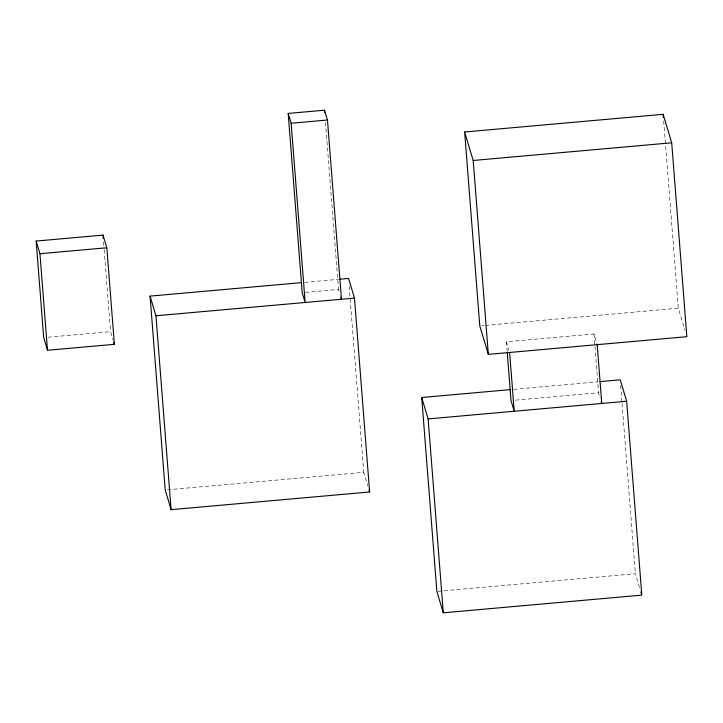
<?xml version="1.0" encoding="UTF-8"?>
<svg xmlns="http://www.w3.org/2000/svg" width="723" height="723" viewBox="0 0 723 723"><rect width="100%" height="100%" fill="white"/><g stroke="black" fill="none" stroke-linecap="round" stroke-linejoin="round"><path stroke-width="0.54" stroke-dasharray="3.62 2.71" d="M304.844 282.341L338.491 279.34M305.504 292.363L338.527 289.426L339.711 293.357M48.152 337.207L110.565 331.658L113.104 340.09M482.033 325.684L484.274 325.486M485.395 325.386L678.31 308.206L684.952 330.357M507.194 351.74L506.416 341.753L593.972 333.963L596.864 343.597M513.682 389.317L597.804 381.825M515.499 400.144L598.572 392.752L600.171 398.102M167.456 489.805L363.732 472.336L367.763 485.775M437.984 591.297L635.381 573.719L639.882 588.712M506.416 341.753L508.983 350.321M663.687 121.039L678.31 308.206M620.668 385.431L621.988 402.25M622.069 403.371L635.381 573.719M593.972 333.963L598.572 392.752M349.191 286.29L363.732 472.336M325.486 122.512L338.527 289.426M103.552 241.853L104.076 248.585M104.166 249.706L110.565 331.658"/><path stroke-width="1.08" d="M288.197 113.43L291.152 123.253L305.151 302.485L302.205 292.661L288.197 113.43L324.519 110.194L327.474 120.018L341.473 299.25L340.885 297.289M291.152 123.253L327.474 120.018M464.636 131.993L663.154 114.315L671.703 142.793L686.85 336.683L488.332 354.36L479.792 325.883L464.636 131.993L473.185 160.47L488.332 354.36M473.185 160.47L671.703 142.793M36.15 241.066L103.028 235.111L106.823 247.772L114.37 344.311L47.492 350.266L43.696 337.605L36.15 241.066L39.946 253.719L47.492 350.266M39.946 253.719L106.823 247.772M339.611 279.241L348.585 278.445L354.478 298.093L369.625 491.983L171.107 509.661L165.215 490.004L150.068 296.114L301.473 282.639M150.068 296.114L155.96 315.77L354.478 298.093M600.045 381.627L620.235 379.828L626.66 401.238L641.807 595.128L443.289 612.806L436.864 591.396L421.717 397.505L510.321 389.616M421.717 397.505L428.143 418.915L626.66 401.238M601.138 401.319L601.78 403.452L597.189 344.663M640.84 591.92L641.482 594.062M369.01 489.914L369.625 491.983M113.737 342.196L114.37 344.311M663.154 114.315L663.425 117.677M509.625 352.463L514.216 411.251L511.007 400.551L507.284 352.851M428.143 418.915L443.289 612.806M324.519 110.194L324.699 112.436M155.96 315.77L171.107 509.661M103.028 235.111L103.29 238.482"/></g></svg>
